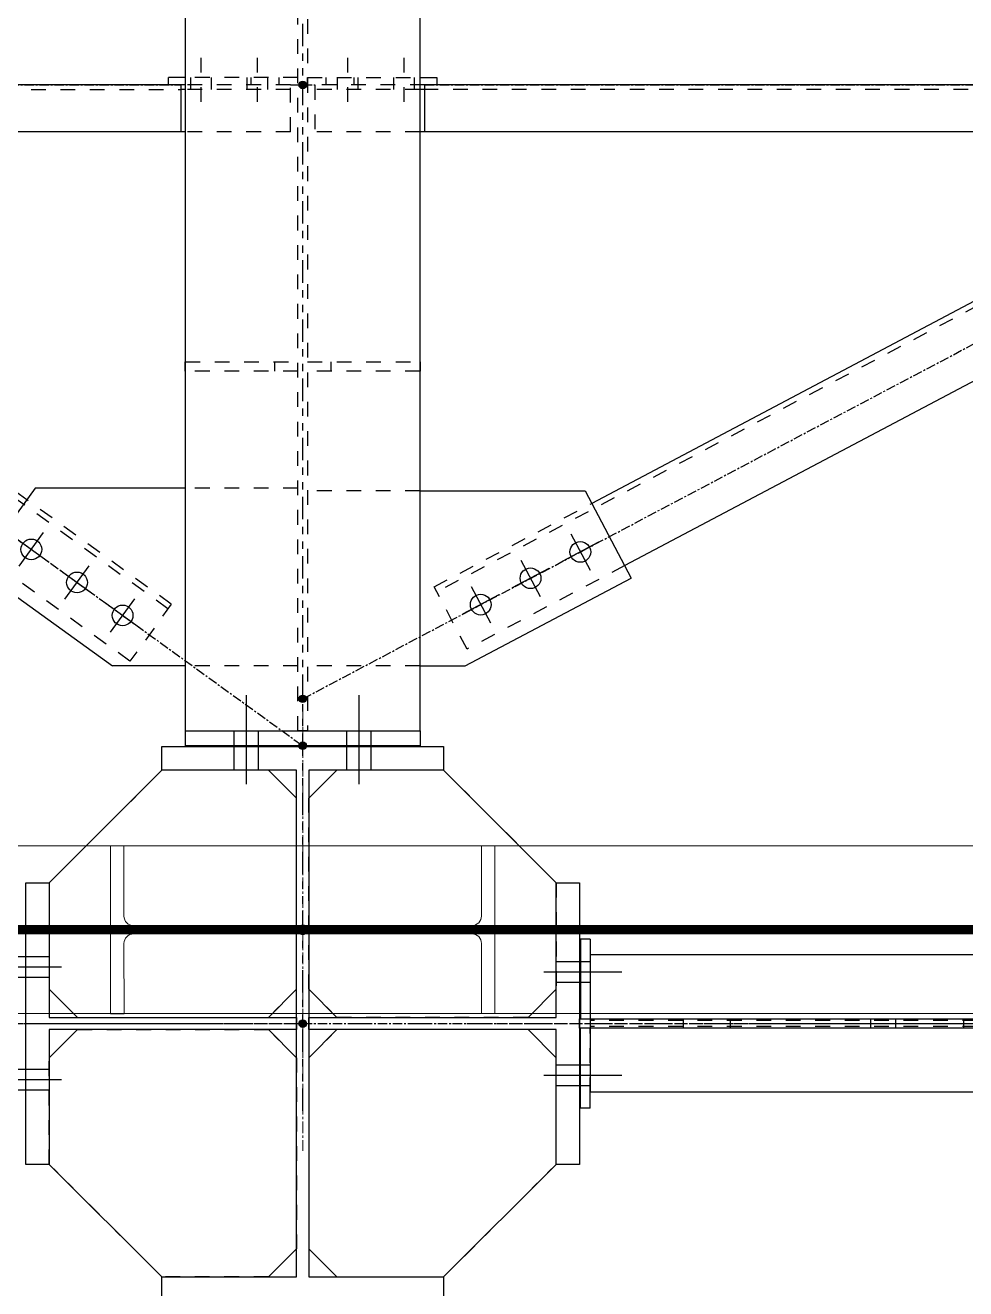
# Model space of a CAD drawing. Header units: inches. Extents: x 209270 to 234360, y -180214 to -150194.
# Drawn here: x 225216 to 226218, y -165646 to -164300 of the extents above; entities that cross this region are included whole.
import ezdxf

# ---------------------------------------------------------------- set-up
doc = ezdxf.new("R2010")
doc.units = ezdxf.units.IN
doc.header["$LTSCALE"] = 10
doc.header["$MEASUREMENT"] = 0
for name, pattern in [('CENTER', [2, 1.25, -0.25, 0.25, -0.25]), ('DXK_LINE_DOT2', [3.9198, 1.9599, -1.9599]), ('DXK_LINE_DOT5', [7.8785, 2.979, -0.9799, 0.9799, -0.9799, 0.9799, -0.9799]), ('HIDDEN', [0.375, 0.25, -0.125])]:
    doc.linetypes.add(name, pattern=pattern)
doc.layers.get('0').update_dxf_attribs({"color": 1})
for name, color, linetype in [('$AUDIT_BAD_LAYER1', 1, 'Continuous'), ('_BLUE_0', 5, 'Continuous'), ('_BLUE_1', 5, 'Continuous'), ('_BLUE_2', 5, 'Continuous'), ('_BLUE_4', 5, 'Continuous')]:
    doc.layers.add(name, color=color, linetype=linetype)
for name, color, linetype, lineweight in [('CEN', 1, 'CENTER', 9), ('handrail', 1, 'FENCELINE1', 9), ('HIDDEN', 1, 'HIDDEN', 9), ('MAIN OBJECT', 1, 'Continuous', 18)]:
    doc.layers.add(name, color=color, linetype=linetype, lineweight=lineweight)
doc.linetypes.add('FENCELINE1', pattern='A,0.25,-0.1,[133,arial.ttf,S=0.1,R=0,X=-0.1,Y=0],-0.1,1', length=1.45)

# ---------------------------------------------------------------- blocks, each defined once
blk = doc.blocks.new('A$C426f7GU6TT')
at = {"layer": 'CEN'}
for p, q in [((0, 235.7), (0, -235.7)), ((-235.7, 0), (235.7, 0))]:
    blk.add_line(p, q, dxfattribs=at)
blk.add_circle((0, 0), 5, dxfattribs=at)
at = {"layer": 'MAIN OBJECT'}
blk.add_lwpolyline([(4.4, -180.2, 0.414214), (14.6, -190.4), (89.4, -190.4), (89.4, -204.7), (-89.4, -204.7), (-89.4, -190.4), (-14.6, -190.4, 0.414214), (-4.4, -180.2), (-4.4, 180.2, 0.414214), (-14.6, 190.4), (-89.4, 190.4), (-89.4, 204.7), (89.4, 204.7), (89.4, 190.4), (14.6, 190.4, 0.414214), (4.4, 180.2), (4.4, -180.2)], format="xyb", dxfattribs=at)
blk = doc.blocks.new('MECH_DRAWING')
at = {"layer": 'CEN'}
blk.add_line((217212.2, -165263.7), (228311.6, -165263.7), dxfattribs=at)
at = {"layer": 'CEN', "elevation": 0.8}
blk.add_lwpolyline([(217011.9, -155263.7), (228511.9, -155263.7), (228511.9, -165263.7), (217011.9, -165263.7)], close=True, dxfattribs=at)
blk.add_lwpolyline([(217011.9, -165263.7), (217011.9, -165263.7), (228511.9, -165263.7), (228511.9, -165268.7)], dxfattribs=at)
at = {"layer": 'handrail', "const_width": 10}
blk.add_lwpolyline([(217011.9, -157988.4), (217011.9, -165263.7), (228511.9, -165263.7), (228511.9, -163968.7)], dxfattribs=at)
at = {"layer": 'HIDDEN', "elevation": 0}
blk.add_lwpolyline([(228307.2, -165268.1), (217216.6, -165268.1), (217216.6, -165259.3), (228307.2, -165259.3)], close=True, dxfattribs=at)
at = {"layer": 'MAIN OBJECT', "elevation": 0}
blk.add_lwpolyline([(228307.2, -165353.1), (217216.6, -165353.1), (217216.6, -165174.3), (228307.2, -165174.3)], close=True, dxfattribs=at)
at = {"layer": '$AUDIT_BAD_LAYER1', "rotation": 270.0096740856855}
blk.add_blockref('A$C426f7GU6TT', (225511.9, -165263.7, 0.8), dxfattribs=at)
blk = doc.blocks.new('GridLine-116860372-116903 - 114867')
at = {"layer": '_BLUE_2', "linetype": 'DXK_LINE_DOT5'}
blk.add_line((20200.6, 12454.5), (20200.6, 27661.7), dxfattribs=at)
blk = doc.blocks.new('GridLine-116860372-116905 - 114867')
at = {"layer": '_BLUE_2', "linetype": 'DXK_LINE_DOT5'}
blk.add_line((2535.4, 12570.8), (24512.1, 12570.8), dxfattribs=at)
blk = doc.blocks.new('Part-116860372-114914 - 114867')
at = {"layer": '_BLUE_2', "linetype": 'Continuous'}
for p, q in [((19831.8, 12383.3), (19831.8, 12758.3)), ((19831.8, 12758.3), (19863.1, 12758.3)), ((19863.1, 12758.3), (19863.1, 12579)), ((19863.1, 12579), (20192.4, 12579)), ((20192.4, 12579), (20192.4, 12562.7)), ((20192.4, 12562.7), (19863.1, 12562.7)), ((19863.1, 12562.7), (19863.1, 12383.3)), ((19863.1, 12383.3), (19831.8, 12383.3))]:
    blk.add_line(p, q, dxfattribs=at)
blk = doc.blocks.new('Part-116860372-157493 - 114867')
at = {"layer": '_BLUE_1', "linetype": 'DXK_LINE_DOT2'}
for p, q in [((20208.7, 12870.8), (20246.2, 12908.3)), ((20388.1, 12908.3), (20538.1, 12758.3)), ((20246.2, 12579), (20208.7, 12616.5)), ((20538.1, 12616.5), (20500.6, 12579))]:
    blk.add_line(p, q, dxfattribs=at)
blk = doc.blocks.new('Part-116860372-114913 - 114867')
at = {"layer": '_BLUE_4', "linetype": 'Continuous'}
blk.add_hatch(color=256, dxfattribs=at).paths.add_polyline_path([(20200.6, 12565.8, -1), (20200.6, 12575.8, -1)])
at = {"layer": '_BLUE_2', "linetype": 'Continuous'}
for p, q in [((20013.1, 12939.6), (20388.1, 12939.6)), ((20013.1, 12908.3), (20013.1, 12939.6)), ((20388.1, 12939.6), (20388.1, 12908.3)), ((20192.4, 12908.3), (20013.1, 12908.3)), ((20192.4, 12233.3), (20192.4, 12908.3)), ((20388.1, 12908.3), (20208.7, 12908.3)), ((20208.7, 12908.3), (20208.7, 12233.3)), ((20013.1, 12202.1), (20013.1, 12233.3)), ((20013.1, 12233.3), (20192.4, 12233.3)), ((20208.7, 12233.3), (20388.1, 12233.3)), ((20388.1, 12233.3), (20388.1, 12202.1)), ((20388.1, 12202.1), (20013.1, 12202.1))]:
    blk.add_line(p, q, dxfattribs=at)
at = {"layer": '_BLUE_4', "linetype": 'CENTER'}
blk.add_line((20200.6, 12570.8), (20200.6, 12570.8), dxfattribs=at)
at = {"layer": '_BLUE_4', "linetype": 'Continuous'}
blk.add_circle((20200.6, 12570.8), 5, dxfattribs=at)
blk = doc.blocks.new('Part-116860372-114915 - 114867')
at = {"layer": '_BLUE_2', "linetype": 'Continuous'}
for p, q in [((20538.1, 12758.3), (20569.3, 12758.3)), ((20538.1, 12579), (20538.1, 12758.3)), ((20569.3, 12758.3), (20569.3, 12383.3)), ((20208.7, 12562.7), (20208.7, 12579)), ((20208.7, 12579), (20538.1, 12579)), ((20538.1, 12562.7), (20208.7, 12562.7)), ((20538.1, 12383.3), (20538.1, 12562.7)), ((20569.3, 12383.3), (20538.1, 12383.3))]:
    blk.add_line(p, q, dxfattribs=at)
blk = doc.blocks.new('Part-116860372-115909 - 114867')
at = {"layer": '_BLUE_1', "linetype": 'DXK_LINE_DOT2'}
for p, q in [((20194.3, 13830.8), (20044.3, 13830.8)), ((20131.8, 13820.8), (20131.8, 13830.8)), ((20169.3, 13820.8), (20169.3, 13830.8))]:
    blk.add_line(p, q, dxfattribs=at)
at = {"layer": '_BLUE_2', "linetype": 'Continuous'}
for p, q in [((20044.3, 13830.8), (20021.8, 13830.8)), ((20021.8, 13820.8), (20021.8, 13830.8)), ((20044.3, 13820.8), (20038.1, 13820.8))]:
    blk.add_line(p, q, dxfattribs=at)
blk = doc.blocks.new('Part-116860372-114922 - 114867')
at = {"layer": '_BLUE_4', "linetype": 'Continuous'}
blk.add_hatch(color=256, dxfattribs=at).paths.add_polyline_path([(20200.6, 12565.8, -1), (20200.6, 12575.8, -1)])
at = {"layer": '_BLUE_1', "linetype": 'DXK_LINE_DOT2'}
for p, q in [((20583.1, 12662.3), (20583.1, 12564.6)), ((23568.1, 12574.8), (20583.1, 12574.8)), ((23568.1, 12566.9), (20583.1, 12566.9))]:
    blk.add_line(p, q, dxfattribs=at)
at = {"layer": '_BLUE_2', "linetype": 'Continuous'}
for p, q in [((20583.1, 12662.3), (20583.1, 12577.1)), ((23568.1, 12662.3), (20583.1, 12662.3)), ((20583.1, 12564.6), (20583.1, 12479.3)), ((23568.1, 12479.3), (20583.1, 12479.3))]:
    blk.add_line(p, q, dxfattribs=at)
at = {"layer": '_BLUE_4', "linetype": 'CENTER'}
blk.add_line((20200.6, 12570.8), (23950.6, 12570.8), dxfattribs=at)
at = {"layer": '_BLUE_4', "linetype": 'Continuous'}
blk.add_circle((20200.6, 12570.8), 5, dxfattribs=at)
blk = doc.blocks.new('Part-116860372-115871 - 114867')
at = {"layer": '_BLUE_1', "linetype": 'DXK_LINE_DOT2'}
for p, q in [((20044.3, 12960.8), (20194.3, 12960.8)), ((20206.8, 12960.8), (20356.8, 12960.8))]:
    blk.add_line(p, q, dxfattribs=at)
at = {"layer": '_BLUE_2', "linetype": 'Continuous'}
for p, q in [((20044.3, 12960.8), (20044.3, 12940.8)), ((20356.8, 12960.8), (20356.8, 12940.8)), ((20356.8, 12940.8), (20044.3, 12940.8))]:
    blk.add_line(p, q, dxfattribs=at)
blk = doc.blocks.new('Part-116860372-114923 - 114867')
at = {"layer": '_BLUE_4', "linetype": 'Continuous'}
blk.add_hatch(color=256, dxfattribs=at).paths.add_polyline_path([(20200.6, 12565.8, -1), (20200.6, 12575.8, -1)])
at = {"layer": '_BLUE_4', "linetype": 'CENTER'}
blk.add_line((9575.6, 12570.8), (20200.6, 12570.8), dxfattribs=at)
at = {"layer": '_BLUE_4', "linetype": 'Continuous'}
blk.add_circle((20200.6, 12570.8), 5, dxfattribs=at)
blk = doc.blocks.new('Part-116860372-116354 - 114867')
at = {"layer": '_BLUE_1', "linetype": 'DXK_LINE_DOT2'}
for p, q in [((20206.8, 13452.1), (20356.8, 13452.1)), ((20238.1, 13452.1), (20238.1, 13439.6)), ((20356.8, 13452.1), (20356.8, 13439.6)), ((20356.8, 13439.6), (20206.8, 13439.6))]:
    blk.add_line(p, q, dxfattribs=at)
blk = doc.blocks.new('Part-116860372-149972 - 114867')
at = {"layer": '_BLUE_1', "linetype": 'DXK_LINE_DOT2'}
for p, q in [((19900.6, 12562.7), (20155, 12562.7)), ((19863.1, 12383.3), (19863.1, 12525.2)), ((20192.5, 12525.2), (20192.5, 12270.8)), ((20155, 12233.3), (20013.1, 12233.3))]:
    blk.add_line(p, q, dxfattribs=at)
at = {"layer": '_BLUE_2', "linetype": 'Continuous'}
for p, q in [((19900.6, 12562.7), (19863.1, 12525.2)), ((20155, 12562.7), (20192.5, 12525.2)), ((20013.1, 12233.3), (19863.1, 12383.3)), ((20192.5, 12270.8), (20155, 12233.3))]:
    blk.add_line(p, q, dxfattribs=at)
blk = doc.blocks.new('Part-116860372-115025 - 114867')
at = {"layer": '_BLUE_4', "linetype": 'Continuous'}
for points in [[(19200.6, 13815.8, -1), (19200.6, 13825.8, -1)], [(20200.6, 13815.8, -1), (20200.6, 13825.8, -1)]]:
    blk.add_hatch(color=256, dxfattribs=at).paths.add_polyline_path(points)
at = {"layer": '_BLUE_1', "linetype": 'DXK_LINE_DOT2'}
for p, q in [((19214.1, 13758.3), (19214.1, 13820.8)), ((19290.1, 13820.8), (19214.1, 13820.8)), ((20184.3, 13820.8), (20038.1, 13820.8)), ((20184.3, 13758.3), (20184.3, 13820.8)), ((19283.8, 13814.6), (19214.1, 13814.6)), ((19290.1, 13814.6), (20038.1, 13814.6)), ((20184.3, 13814.6), (20044.3, 13814.6)), ((19283.8, 13758.3), (19214.1, 13758.3)), ((20184.3, 13758.3), (20044.3, 13758.3))]:
    blk.add_line(p, q, dxfattribs=at)
at = {"layer": '_BLUE_2', "linetype": 'Continuous'}
for p, q in [((20038.1, 13820.8), (19290.1, 13820.8)), ((19290.1, 13758.3), (19290.1, 13820.8)), ((20038.1, 13820.8), (20038.1, 13758.3)), ((19283.8, 13814.6), (19290.1, 13814.6)), ((20044.3, 13814.6), (20038.1, 13814.6)), ((20044.3, 13758.3), (19283.8, 13758.3))]:
    blk.add_line(p, q, dxfattribs=at)
at = {"layer": '_BLUE_4', "linetype": 'CENTER'}
for p, q in [((19200.6, 13820.8), (19214.1, 13820.8)), ((19290.1, 13820.8), (20038.1, 13820.8)), ((20184.3, 13820.8), (20200.6, 13820.8))]:
    blk.add_line(p, q, dxfattribs=at)
at = {"layer": '_BLUE_4', "linetype": 'Continuous'}
for centre in [(19200.6, 13820.8), (20200.6, 13820.8)]:
    blk.add_circle(centre, 5, dxfattribs=at)
blk = doc.blocks.new('Part-116860372-115026 - 114867')
at = {"layer": '_BLUE_4', "linetype": 'Continuous'}
for points in [[(20200.6, 13815.8, -1), (20200.6, 13825.8, -1)], [(21450.6, 13815.8, -1), (21450.6, 13825.8, -1)]]:
    blk.add_hatch(color=256, dxfattribs=at).paths.add_polyline_path(points)
at = {"layer": '_BLUE_1', "linetype": 'DXK_LINE_DOT2'}
for p, q in [((20216.8, 13820.8), (20216.8, 13758.3)), ((20363.1, 13820.8), (20216.8, 13820.8)), ((21361.1, 13820.8), (21437, 13820.8)), ((21437, 13820.8), (21437, 13795.8)), ((20356.8, 13814.6), (20216.8, 13814.6)), ((21361.1, 13814.6), (20363.1, 13814.6)), ((21437, 13814.6), (21367.3, 13814.6)), ((21437, 13795.8), (21367.3, 13795.8)), ((20356.8, 13758.3), (20216.8, 13758.3))]:
    blk.add_line(p, q, dxfattribs=at)
at = {"layer": '_BLUE_2', "linetype": 'Continuous'}
for p, q in [((21361.1, 13820.8), (20363.1, 13820.8)), ((20363.1, 13758.3), (20363.1, 13820.8)), ((21361.1, 13820.8), (21361.1, 13758.3)), ((20363.1, 13814.6), (20356.8, 13814.6)), ((21367.3, 13814.6), (21361.1, 13814.6)), ((21367.3, 13795.8), (21361.1, 13795.8)), ((21361.1, 13758.3), (20356.8, 13758.3))]:
    blk.add_line(p, q, dxfattribs=at)
at = {"layer": '_BLUE_4', "linetype": 'CENTER'}
for p, q in [((20200.6, 13820.8), (20216.8, 13820.8)), ((20363.1, 13820.8), (21361.1, 13820.8)), ((21437, 13820.8), (21450.6, 13820.8))]:
    blk.add_line(p, q, dxfattribs=at)
at = {"layer": '_BLUE_4', "linetype": 'Continuous'}
for centre in [(20200.6, 13820.8), (21450.6, 13820.8)]:
    blk.add_circle(centre, 5, dxfattribs=at)
blk = doc.blocks.new('Part-116860372-115911 - 114867')
at = {"layer": '_BLUE_1', "linetype": 'DXK_LINE_DOT2'}
for p, q in [((20206.8, 13820.8), (20206.8, 13830.8)), ((20206.8, 13830.8), (20356.8, 13830.8)), ((20231.8, 13820.8), (20231.8, 13830.8)), ((20269.3, 13820.8), (20269.3, 13830.8))]:
    blk.add_line(p, q, dxfattribs=at)
at = {"layer": '_BLUE_2', "linetype": 'Continuous'}
for p, q in [((20356.8, 13830.8), (20379.3, 13830.8)), ((20363.1, 13820.8), (20356.8, 13820.8)), ((20379.3, 13830.8), (20379.3, 13820.8))]:
    blk.add_line(p, q, dxfattribs=at)
blk = doc.blocks.new('Part-116860372-115073 - 114867')
at = {"layer": '_BLUE_4', "linetype": 'Continuous'}
for points in [[(19200.6, 13659.6, -1), (19200.6, 13669.6, -1)], [(20200.6, 12935.8, -1), (20200.6, 12945.8, -1)]]:
    blk.add_hatch(color=256, dxfattribs=at).paths.add_polyline_path(points)
at = {"layer": '_BLUE_1', "linetype": 'DXK_LINE_DOT2'}
for p, q in [((19357.5, 13612.7), (19302.6, 13536.8)), ((20021.2, 13123.1), (19353.1, 13606.6)), ((19357.5, 13612.7), (19549.9, 13473.5)), ((19495, 13397.5), (19302.6, 13536.8)), ((20025.6, 13129.2), (19833.2, 13268.5)), ((19970.6, 13053.3), (19778.2, 13192.5)), ((20025.6, 13129.2), (19970.6, 13053.3))]:
    blk.add_line(p, q, dxfattribs=at)
at = {"layer": '_BLUE_2', "linetype": 'Continuous'}
for p, q in [((19833.2, 13268.5), (19549.9, 13473.5)), ((19778.2, 13192.5), (19495, 13397.5))]:
    blk.add_line(p, q, dxfattribs=at)
at = {"layer": '_BLUE_4', "linetype": 'CENTER'}
blk.add_line((19200.6, 13664.6), (20200.6, 12940.8), dxfattribs=at)
at = {"layer": '_BLUE_4', "linetype": 'Continuous'}
for centre in [(19200.6, 13664.6), (20200.6, 12940.8)]:
    blk.add_circle(centre, 5, dxfattribs=at)
blk = doc.blocks.new('Part-116860372-115074 - 114867')
at = {"layer": '_BLUE_4', "linetype": 'Continuous'}
for points in [[(21450.6, 13659.6, -1), (21450.6, 13669.6, -1)], [(20200.6, 12998.3, -1), (20200.6, 13008.3, -1)]]:
    blk.add_hatch(color=256, dxfattribs=at).paths.add_polyline_path(points)
at = {"layer": '_BLUE_1', "linetype": 'DXK_LINE_DOT2'}
for p, q in [((21308.2, 13637.4), (20379.1, 13145.8)), ((21304.7, 13644), (21094.8, 13532.9)), ((21304.7, 13644), (21348.6, 13561.1)), ((21348.6, 13561.1), (21138.6, 13450.1)), ((20375.6, 13152.5), (20585.5, 13263.5)), ((20629.3, 13180.7), (20419.4, 13069.6)), ((20419.4, 13069.6), (20375.6, 13152.5))]:
    blk.add_line(p, q, dxfattribs=at)
at = {"layer": '_BLUE_2', "linetype": 'Continuous'}
for p, q in [((21094.8, 13532.9), (20585.5, 13263.5)), ((21138.6, 13450.1), (20629.3, 13180.7))]:
    blk.add_line(p, q, dxfattribs=at)
at = {"layer": '_BLUE_4', "linetype": 'CENTER'}
blk.add_line((20200.6, 13003.3), (21450.6, 13664.6), dxfattribs=at)
at = {"layer": '_BLUE_4', "linetype": 'Continuous'}
for centre in [(21450.6, 13664.6), (20200.6, 13003.3)]:
    blk.add_circle(centre, 5, dxfattribs=at)
blk = doc.blocks.new('Bolt-116860372-116158 - 114867')
at = {"layer": '_BLUE_2', "linetype": 'Continuous'}
for p, q in [((19817, 13218.4), (19861.6, 13186.2)), ((19823.2, 13180), (19855.4, 13224.6)), ((19883.9, 13136.1), (19916.2, 13180.6)), ((19877.8, 13174.5), (19922.3, 13142.2)), ((19938.5, 13130.5), (19983.1, 13098.2)), ((19944.7, 13092.1), (19976.9, 13136.6))]:
    blk.add_line(p, q, dxfattribs=at)
for centre in [(19839.3, 13202.3), (19900.1, 13158.3), (19960.8, 13114.4)]:
    blk.add_circle(centre, 13.8, dxfattribs=at)
blk = doc.blocks.new('Part-116860372-115115 - 114867')
at = {"layer": '_BLUE_2', "linetype": 'Continuous'}
for p, q in [((20044.3, 20964.1), (20044.3, 12960.8)), ((20356.8, 12960.8), (20356.8, 20964.1)), ((20044.3, 12960.8), (20356.8, 12960.8))]:
    blk.add_line(p, q, dxfattribs=at)
blk = doc.blocks.new('Part-116860372-115117 - 114867')
at = {"layer": '_BLUE_1', "linetype": 'DXK_LINE_DOT2'}
for p, q in [((20194.3, 12960.8), (20194.3, 20964.1)), ((20206.8, 20964.1), (20206.8, 12960.8)), ((20206.8, 12960.8), (20194.3, 12960.8))]:
    blk.add_line(p, q, dxfattribs=at)
blk = doc.blocks.new('Bolt-116860372-115912 - 114867')
at = {"layer": '_BLUE_1', "linetype": 'DXK_LINE_DOT2'}
for p, q in [((20260.6, 13798.3), (20260.6, 13870.8)), ((20335.6, 13798.3), (20335.6, 13870.8)), ((20246.8, 13820.8), (20246.8, 13830.8)), ((20246.8, 13814.6), (20246.8, 13820.8)), ((20274.3, 13820.8), (20274.3, 13830.8)), ((20274.3, 13814.6), (20274.3, 13820.8)), ((20321.8, 13820.8), (20321.8, 13830.8)), ((20321.8, 13814.6), (20321.8, 13820.8)), ((20349.3, 13820.8), (20349.3, 13830.8)), ((20349.3, 13814.6), (20349.3, 13820.8))]:
    blk.add_line(p, q, dxfattribs=at)
blk = doc.blocks.new('Part-116860372-116160 - 114867')
at = {"layer": '_BLUE_1', "linetype": 'DXK_LINE_DOT2'}
for p, q in [((20356.8, 13280.1), (20206.8, 13280.1)), ((20356.8, 13047.1), (20206.8, 13047.1))]:
    blk.add_line(p, q, dxfattribs=at)
at = {"layer": '_BLUE_2', "linetype": 'Continuous'}
for p, q in [((20356.8, 13280.1), (20576.7, 13280.1)), ((20576.7, 13280.1), (20638.1, 13164.1)), ((20416.8, 13047.1), (20638.1, 13164.1)), ((20356.8, 13047.1), (20416.8, 13047.1))]:
    blk.add_line(p, q, dxfattribs=at)
blk = doc.blocks.new('Part-116860372-149971 - 114867')
at = {"layer": '_BLUE_1', "linetype": 'DXK_LINE_DOT2'}
for p, q in [((20388.1, 12908.3), (20246.2, 12908.3)), ((20208.7, 12616.5), (20208.7, 12870.8)), ((20538.1, 12758.3), (20538.1, 12616.5)), ((20500.6, 12579), (20246.2, 12579))]:
    blk.add_line(p, q, dxfattribs=at)
at = {"layer": '_BLUE_2', "linetype": 'Continuous'}
for p, q in [((20246.2, 12908.3), (20208.7, 12870.8)), ((20388.1, 12908.3), (20538.1, 12758.3)), ((20246.2, 12579), (20208.7, 12616.5)), ((20538.1, 12616.5), (20500.6, 12579))]:
    blk.add_line(p, q, dxfattribs=at)
blk = doc.blocks.new('Bolt-116860372-115910 - 114867')
at = {"layer": '_BLUE_1', "linetype": 'DXK_LINE_DOT2'}
for p, q in [((20065.6, 13798.3), (20065.6, 13870.8)), ((20140.6, 13798.3), (20140.6, 13870.8)), ((20051.8, 13820.8), (20051.8, 13830.8)), ((20051.8, 13814.6), (20051.8, 13820.8)), ((20079.3, 13820.8), (20079.3, 13830.8)), ((20079.3, 13814.6), (20079.3, 13820.8)), ((20126.8, 13820.8), (20126.8, 13830.8)), ((20126.8, 13814.6), (20126.8, 13820.8)), ((20154.3, 13820.8), (20154.3, 13830.8)), ((20154.3, 13814.6), (20154.3, 13820.8))]:
    blk.add_line(p, q, dxfattribs=at)
blk = doc.blocks.new('Bolt-116860372-115872 - 114867')
at = {"layer": '_BLUE_2', "linetype": 'Continuous'}
for p, q in [((20125.6, 12889.6), (20125.6, 13008.3)), ((20125.6, 12889.6), (20125.6, 13008.3)), ((20125.6, 12889.6), (20125.6, 13008.3)), ((20125.6, 12889.6), (20125.6, 13008.3)), ((20125.6, 12889.6), (20125.6, 13008.3)), ((20125.6, 12889.6), (20125.6, 13008.3)), ((20125.6, 12889.6), (20125.6, 13008.3)), ((20125.6, 12889.6), (20125.6, 13008.3)), ((20125.6, 12889.6), (20125.6, 13008.3)), ((20125.6, 12889.6), (20125.6, 13008.3)), ((20275.6, 12889.6), (20275.6, 13008.3)), ((20275.6, 12889.6), (20275.6, 13008.3)), ((20275.6, 12889.6), (20275.6, 13008.3)), ((20275.6, 12889.6), (20275.6, 13008.3)), ((20275.6, 12889.6), (20275.6, 13008.3)), ((20275.6, 12889.6), (20275.6, 13008.3)), ((20275.6, 12889.6), (20275.6, 13008.3)), ((20275.6, 12889.6), (20275.6, 13008.3)), ((20275.6, 12889.6), (20275.6, 13008.3)), ((20275.6, 12889.6), (20275.6, 13008.3)), ((20109.3, 12940.8), (20109.3, 12960.8)), ((20109.3, 12940.8), (20109.3, 12960.8)), ((20109.3, 12940.8), (20109.3, 12960.8)), ((20109.3, 12940.8), (20109.3, 12960.8)), ((20109.3, 12940.8), (20109.3, 12960.8)), ((20109.3, 12940.8), (20109.3, 12960.8)), ((20109.3, 12940.8), (20109.3, 12960.8)), ((20109.3, 12940.8), (20109.3, 12960.8)), ((20109.3, 12940.8), (20109.3, 12960.8)), ((20109.3, 12940.8), (20109.3, 12960.8)), ((20141.8, 12940.8), (20141.8, 12960.8)), ((20141.8, 12940.8), (20141.8, 12960.8)), ((20141.8, 12940.8), (20141.8, 12960.8)), ((20141.8, 12940.8), (20141.8, 12960.8)), ((20141.8, 12940.8), (20141.8, 12960.8)), ((20141.8, 12940.8), (20141.8, 12960.8)), ((20141.8, 12940.8), (20141.8, 12960.8)), ((20141.8, 12940.8), (20141.8, 12960.8)), ((20141.8, 12940.8), (20141.8, 12960.8)), ((20141.8, 12940.8), (20141.8, 12960.8)), ((20259.3, 12940.8), (20259.3, 12960.8)), ((20259.3, 12940.8), (20259.3, 12960.8)), ((20259.3, 12940.8), (20259.3, 12960.8)), ((20259.3, 12940.8), (20259.3, 12960.8)), ((20259.3, 12940.8), (20259.3, 12960.8)), ((20259.3, 12940.8), (20259.3, 12960.8)), ((20259.3, 12940.8), (20259.3, 12960.8)), ((20259.3, 12940.8), (20259.3, 12960.8)), ((20259.3, 12940.8), (20259.3, 12960.8)), ((20259.3, 12940.8), (20259.3, 12960.8)), ((20291.8, 12940.8), (20291.8, 12960.8)), ((20291.8, 12940.8), (20291.8, 12960.8)), ((20291.8, 12940.8), (20291.8, 12960.8)), ((20291.8, 12940.8), (20291.8, 12960.8)), ((20291.8, 12940.8), (20291.8, 12960.8)), ((20291.8, 12940.8), (20291.8, 12960.8)), ((20291.8, 12940.8), (20291.8, 12960.8)), ((20291.8, 12940.8), (20291.8, 12960.8)), ((20291.8, 12940.8), (20291.8, 12960.8)), ((20291.8, 12940.8), (20291.8, 12960.8)), ((20109.3, 12908.3), (20109.3, 12939.6)), ((20109.3, 12908.3), (20109.3, 12939.6)), ((20109.3, 12908.3), (20109.3, 12939.6)), ((20109.3, 12908.3), (20109.3, 12939.6)), ((20109.3, 12908.3), (20109.3, 12939.6)), ((20109.3, 12908.3), (20109.3, 12939.6)), ((20109.3, 12908.3), (20109.3, 12939.6)), ((20109.3, 12908.3), (20109.3, 12939.6)), ((20109.3, 12908.3), (20109.3, 12939.6)), ((20109.3, 12908.3), (20109.3, 12939.6)), ((20141.8, 12908.3), (20141.8, 12939.6)), ((20141.8, 12908.3), (20141.8, 12939.6)), ((20141.8, 12908.3), (20141.8, 12939.6)), ((20141.8, 12908.3), (20141.8, 12939.6)), ((20141.8, 12908.3), (20141.8, 12939.6)), ((20141.8, 12908.3), (20141.8, 12939.6)), ((20141.8, 12908.3), (20141.8, 12939.6)), ((20141.8, 12908.3), (20141.8, 12939.6)), ((20141.8, 12908.3), (20141.8, 12939.6)), ((20141.8, 12908.3), (20141.8, 12939.6)), ((20259.3, 12908.3), (20259.3, 12939.6)), ((20259.3, 12908.3), (20259.3, 12939.6)), ((20259.3, 12908.3), (20259.3, 12939.6)), ((20259.3, 12908.3), (20259.3, 12939.6)), ((20259.3, 12908.3), (20259.3, 12939.6)), ((20259.3, 12908.3), (20259.3, 12939.6)), ((20259.3, 12908.3), (20259.3, 12939.6)), ((20259.3, 12908.3), (20259.3, 12939.6)), ((20259.3, 12908.3), (20259.3, 12939.6)), ((20259.3, 12908.3), (20259.3, 12939.6)), ((20291.8, 12908.3), (20291.8, 12939.6)), ((20291.8, 12908.3), (20291.8, 12939.6)), ((20291.8, 12908.3), (20291.8, 12939.6)), ((20291.8, 12908.3), (20291.8, 12939.6)), ((20291.8, 12908.3), (20291.8, 12939.6)), ((20291.8, 12908.3), (20291.8, 12939.6)), ((20291.8, 12908.3), (20291.8, 12939.6)), ((20291.8, 12908.3), (20291.8, 12939.6)), ((20291.8, 12908.3), (20291.8, 12939.6)), ((20291.8, 12908.3), (20291.8, 12939.6))]:
    blk.add_line(p, q, dxfattribs=at)
blk = doc.blocks.new('Part-116860372-157492 - 114867')
at = {"layer": '_BLUE_1', "linetype": 'DXK_LINE_DOT2'}
for p, q in [((20013.1, 12908.3), (19863.1, 12758.3)), ((20192.5, 12870.8), (20155, 12908.3)), ((19863.1, 12616.5), (19900.6, 12579)), ((20155, 12579), (20192.5, 12616.5))]:
    blk.add_line(p, q, dxfattribs=at)
blk = doc.blocks.new('Part-116860372-116157 - 114867')
at = {"layer": '_BLUE_1', "linetype": 'DXK_LINE_DOT2'}
for p, q in [((20194.3, 13283.7), (20044.3, 13283.7)), ((20194.3, 13047), (20044.3, 13047))]:
    blk.add_line(p, q, dxfattribs=at)
at = {"layer": '_BLUE_2', "linetype": 'Continuous'}
for p, q in [((19844.2, 13283.7), (19767.2, 13177.3)), ((20044.3, 13283.7), (19844.2, 13283.7)), ((19767.2, 13177.3), (19947.2, 13047)), ((20044.3, 13047), (19947.2, 13047))]:
    blk.add_line(p, q, dxfattribs=at)
blk = doc.blocks.new('Bolt-116860372-116161 - 114867')
at = {"layer": '_BLUE_2', "linetype": 'Continuous'}
for p, q in [((20594.5, 13211.7), (20545.9, 13186)), ((20557.4, 13223.2), (20583.1, 13174.6)), ((20528.2, 13176.7), (20479.6, 13150.9)), ((20491.1, 13188.1), (20516.8, 13139.5)), ((20424.8, 13153), (20450.5, 13104.4)), ((20461.9, 13141.6), (20413.3, 13115.9))]:
    blk.add_line(p, q, dxfattribs=at)
for centre in [(20570.2, 13198.9), (20503.9, 13163.8), (20437.6, 13128.7)]:
    blk.add_circle(centre, 13.8, dxfattribs=at)
blk = doc.blocks.new('Part-116860372-116355 - 114867')
at = {"layer": '_BLUE_1', "linetype": 'DXK_LINE_DOT2'}
for p, q in [((20044.3, 13439.6), (20044.3, 13452.1)), ((20044.3, 13452.1), (20194.3, 13452.1)), ((20163.1, 13452.1), (20163.1, 13439.6)), ((20194.3, 13439.6), (20044.3, 13439.6))]:
    blk.add_line(p, q, dxfattribs=at)
blk = doc.blocks.new('Part-116860372-116810 - 114867')
at = {"layer": '_BLUE_1', "linetype": 'DXK_LINE_DOT2'}
for p, q in [((20570.6, 12683.3), (20570.6, 12564.6)), ((20583.1, 12479.3), (20583.1, 12564.6))]:
    blk.add_line(p, q, dxfattribs=at)
at = {"layer": '_BLUE_2', "linetype": 'Continuous'}
for p, q in [((20570.6, 12683.3), (20570.6, 12577.1)), ((20583.1, 12683.3), (20570.6, 12683.3)), ((20583.1, 12683.3), (20583.1, 12662.3)), ((20570.6, 12458.3), (20570.6, 12564.6)), ((20583.1, 12458.3), (20583.1, 12479.3)), ((20583.1, 12458.3), (20570.6, 12458.3))]:
    blk.add_line(p, q, dxfattribs=at)
blk = doc.blocks.new('Bolt-116860372-116811 - 114867')
at = {"layer": '_BLUE_2', "linetype": 'Continuous'}
for p, q in [((20521.8, 12639.6), (20625.6, 12639.6)), ((20521.8, 12639.6), (20625.6, 12639.6)), ((20538.1, 12653.3), (20569.3, 12653.3)), ((20538.1, 12653.3), (20569.3, 12653.3)), ((20570.6, 12653.3), (20583.1, 12653.3)), ((20570.6, 12653.3), (20583.1, 12653.3)), ((20538.1, 12625.8), (20569.3, 12625.8)), ((20538.1, 12625.8), (20569.3, 12625.8)), ((20570.6, 12625.8), (20583.1, 12625.8)), ((20570.6, 12625.8), (20583.1, 12625.8)), ((20538.1, 12515.8), (20569.3, 12515.8)), ((20538.1, 12515.8), (20569.3, 12515.8)), ((20570.6, 12515.8), (20583.1, 12515.8)), ((20570.6, 12515.8), (20583.1, 12515.8)), ((20521.8, 12502.1), (20625.6, 12502.1)), ((20521.8, 12502.1), (20625.6, 12502.1)), ((20538.1, 12488.3), (20569.3, 12488.3)), ((20538.1, 12488.3), (20569.3, 12488.3)), ((20570.6, 12488.3), (20583.1, 12488.3)), ((20570.6, 12488.3), (20583.1, 12488.3))]:
    blk.add_line(p, q, dxfattribs=at)
blk = doc.blocks.new('Bolt-116860372-116817 - 114867')
at = {"layer": '_BLUE_2', "linetype": 'Continuous'}
for p, q in [((19830.6, 12659.6), (19818.1, 12659.6)), ((19830.6, 12659.6), (19818.1, 12659.6)), ((19830.6, 12659.6), (19818.1, 12659.6)), ((19830.6, 12659.6), (19818.1, 12659.6)), ((19830.6, 12659.6), (19818.1, 12659.6)), ((19830.6, 12659.6), (19818.1, 12659.6)), ((19863.1, 12659.6), (19831.8, 12659.6)), ((19863.1, 12659.6), (19831.8, 12659.6)), ((19863.1, 12659.6), (19831.8, 12659.6)), ((19863.1, 12659.6), (19831.8, 12659.6)), ((19863.1, 12659.6), (19831.8, 12659.6)), ((19863.1, 12659.6), (19831.8, 12659.6)), ((19879.3, 12645.8), (19775.6, 12645.8)), ((19879.3, 12645.8), (19775.6, 12645.8)), ((19879.3, 12645.8), (19775.6, 12645.8)), ((19879.3, 12645.8), (19775.6, 12645.8)), ((19879.3, 12645.8), (19775.6, 12645.8)), ((19879.3, 12645.8), (19775.6, 12645.8)), ((19830.6, 12632.1), (19818.1, 12632.1)), ((19830.6, 12632.1), (19818.1, 12632.1)), ((19830.6, 12632.1), (19818.1, 12632.1)), ((19830.6, 12632.1), (19818.1, 12632.1)), ((19830.6, 12632.1), (19818.1, 12632.1)), ((19830.6, 12632.1), (19818.1, 12632.1)), ((19863.1, 12632.1), (19831.8, 12632.1)), ((19863.1, 12632.1), (19831.8, 12632.1)), ((19863.1, 12632.1), (19831.8, 12632.1)), ((19863.1, 12632.1), (19831.8, 12632.1)), ((19863.1, 12632.1), (19831.8, 12632.1)), ((19863.1, 12632.1), (19831.8, 12632.1)), ((19830.6, 12509.6), (19818.1, 12509.6)), ((19830.6, 12509.6), (19818.1, 12509.6)), ((19830.6, 12509.6), (19818.1, 12509.6)), ((19830.6, 12509.6), (19818.1, 12509.6)), ((19830.6, 12509.6), (19818.1, 12509.6)), ((19830.6, 12509.6), (19818.1, 12509.6)), ((19863.1, 12509.6), (19831.8, 12509.6)), ((19863.1, 12509.6), (19831.8, 12509.6)), ((19863.1, 12509.6), (19831.8, 12509.6)), ((19863.1, 12509.6), (19831.8, 12509.6)), ((19863.1, 12509.6), (19831.8, 12509.6)), ((19863.1, 12509.6), (19831.8, 12509.6)), ((19879.3, 12495.8), (19775.6, 12495.8)), ((19879.3, 12495.8), (19775.6, 12495.8)), ((19879.3, 12495.8), (19775.6, 12495.8)), ((19879.3, 12495.8), (19775.6, 12495.8)), ((19879.3, 12495.8), (19775.6, 12495.8)), ((19879.3, 12495.8), (19775.6, 12495.8)), ((19830.6, 12482.1), (19818.1, 12482.1)), ((19830.6, 12482.1), (19818.1, 12482.1)), ((19830.6, 12482.1), (19818.1, 12482.1)), ((19830.6, 12482.1), (19818.1, 12482.1)), ((19830.6, 12482.1), (19818.1, 12482.1)), ((19830.6, 12482.1), (19818.1, 12482.1)), ((19863.1, 12482.1), (19831.8, 12482.1)), ((19863.1, 12482.1), (19831.8, 12482.1)), ((19863.1, 12482.1), (19831.8, 12482.1)), ((19863.1, 12482.1), (19831.8, 12482.1)), ((19863.1, 12482.1), (19831.8, 12482.1)), ((19863.1, 12482.1), (19831.8, 12482.1))]:
    blk.add_line(p, q, dxfattribs=at)
blk = doc.blocks.new('Part-116860372-116841 - 114867')
at = {"layer": '_BLUE_1', "linetype": 'DXK_LINE_DOT2'}
for p, q in [((20569.3, 12564.6), (20569.3, 12577.1)), ((20569.3, 12577.1), (21290.8, 12577.1)), ((20769.9, 12577.1), (20769.9, 12564.6)), ((20990.5, 12564.6), (20990.5, 12577.1)), ((21290.8, 12577.1), (21290.8, 12564.6)), ((21290.8, 12564.6), (20569.3, 12564.6))]:
    blk.add_line(p, q, dxfattribs=at)
blk = doc.blocks.new('Part-116860372-116853 - 114867')
at = {"layer": '_BLUE_1', "linetype": 'DXK_LINE_DOT2'}
blk.add_line((20707.5, 12564.6), (20707.5, 12577.1), dxfattribs=at)
at = {"layer": '_BLUE_2', "linetype": 'Continuous'}
for p, q in [((20569.3, 12577.1), (20956.4, 12577.1)), ((20569.3, 12564.6), (20569.3, 12577.1)), ((20956.4, 12577.1), (21080.6, 12577.1)), ((20956.4, 12577.1), (20956.4, 12564.6)), ((21080.6, 12577.1), (21080.6, 12564.6)), ((20956.4, 12564.6), (20569.3, 12564.6)), ((21080.6, 12564.6), (20956.4, 12564.6))]:
    blk.add_line(p, q, dxfattribs=at)
blk = doc.blocks.new('Part-116860372-149973 - 114867')
at = {"layer": '_BLUE_1', "linetype": 'DXK_LINE_DOT2'}
for p, q in [((20500.6, 12562.7), (20246.2, 12562.7)), ((20208.7, 12525.2), (20208.7, 12270.8)), ((20538.1, 12383.3), (20538.1, 12525.2)), ((20246.2, 12233.3), (20388.1, 12233.3))]:
    blk.add_line(p, q, dxfattribs=at)
at = {"layer": '_BLUE_2', "linetype": 'Continuous'}
for p, q in [((20246.2, 12562.7), (20208.7, 12525.2)), ((20538.1, 12525.2), (20500.6, 12562.7)), ((20388.1, 12233.3), (20538.1, 12383.3)), ((20208.7, 12270.8), (20246.2, 12233.3))]:
    blk.add_line(p, q, dxfattribs=at)
blk = doc.blocks.new('Part-116860372-149970 - 114867')
at = {"layer": '_BLUE_1', "linetype": 'DXK_LINE_DOT2'}
for p, q in [((20155, 12908.3), (20013.1, 12908.3)), ((20192.5, 12616.5), (20192.5, 12870.8)), ((19863.1, 12758.3), (19863.1, 12616.5)), ((19900.6, 12579), (20155, 12579))]:
    blk.add_line(p, q, dxfattribs=at)
at = {"layer": '_BLUE_2', "linetype": 'Continuous'}
for p, q in [((20013.1, 12908.3), (19863.1, 12758.3)), ((20192.5, 12870.8), (20155, 12908.3)), ((19863.1, 12616.5), (19900.6, 12579)), ((20155, 12579), (20192.5, 12616.5))]:
    blk.add_line(p, q, dxfattribs=at)
blk = doc.blocks.new('Part-116860372-157427 - 114867')
at = {"layer": '_BLUE_1', "linetype": 'DXK_LINE_DOT2'}
for p, q in [((20044.3, 14564.6), (20044.3, 13452.1)), ((20356.8, 13452.1), (20356.8, 14564.6)), ((20044.3, 13439.6), (20044.3, 12960.8)), ((20356.8, 12960.8), (20356.8, 13439.6))]:
    blk.add_line(p, q, dxfattribs=at)
blk = doc.blocks.new('Part-116860372-157494 - 114867')
at = {"layer": '_BLUE_1', "linetype": 'DXK_LINE_DOT2'}
for p, q in [((19863.1, 12525.2), (19900.6, 12562.7)), ((20155, 12562.7), (20192.5, 12525.2)), ((20013.1, 12233.3), (19863.1, 12383.3)), ((20192.5, 12270.8), (20155, 12233.3))]:
    blk.add_line(p, q, dxfattribs=at)
blk = doc.blocks.new('Part-116860372-157495 - 114867')
at = {"layer": '_BLUE_1', "linetype": 'DXK_LINE_DOT2'}
for p, q in [((20246.2, 12562.7), (20208.7, 12525.2)), ((20538.1, 12525.2), (20500.6, 12562.7)), ((20388.1, 12233.3), (20538.1, 12383.3)), ((20208.7, 12270.8), (20246.2, 12233.3))]:
    blk.add_line(p, q, dxfattribs=at)
blk = doc.blocks.new('STR_DRAWING')
at = {"layer": '_BLUE_0', "xscale": 0.8, "yscale": 0.8, "zscale": 0.8}
for name in ['GridLine-116860372-116903 - 114867', 'Part-116860372-115115 - 114867', 'Part-116860372-157427 - 114867', 'Part-116860372-115117 - 114867', 'Bolt-116860372-115910 - 114867', 'Bolt-116860372-115912 - 114867', 'Part-116860372-115025 - 114867', 'Part-116860372-115909 - 114867', 'Part-116860372-115026 - 114867', 'Part-116860372-115911 - 114867', 'Part-116860372-115073 - 114867', 'Part-116860372-115074 - 114867', 'Part-116860372-116355 - 114867', 'Part-116860372-116354 - 114867', 'Part-116860372-116157 - 114867', 'Part-116860372-116160 - 114867', 'Bolt-116860372-116158 - 114867', 'Bolt-116860372-116161 - 114867', 'Bolt-116860372-115872 - 114867', 'Part-116860372-115871 - 114867', 'Part-116860372-114913 - 114867', 'Part-116860372-157492 - 114867', 'Part-116860372-149970 - 114867', 'Part-116860372-157493 - 114867', 'Part-116860372-149971 - 114867', 'Part-116860372-114914 - 114867', 'Part-116860372-114915 - 114867', 'GridLine-116860372-116905 - 114867', 'Part-116860372-114923 - 114867', 'Part-116860372-116810 - 114867', 'Bolt-116860372-116817 - 114867', 'Part-116860372-114922 - 114867', 'Bolt-116860372-116811 - 114867', 'Part-116860372-116841 - 114867', 'Part-116860372-116853 - 114867', 'Part-116860372-149972 - 114867', 'Part-116860372-157494 - 114867', 'Part-116860372-149973 - 114867', 'Part-116860372-157495 - 114867']:
    blk.add_blockref(name, (971.5, 4264.2), dxfattribs=at)

msp = doc.modelspace()

# ---------------------------------------------------------------- block references
msp.add_blockref('MECH_DRAWING', (0, 0))
at = {"xscale": 0.9999999999078191, "yscale": 1.0000000000951985}
msp.add_blockref('STR_DRAWING', (208379.9, -179684.5), dxfattribs=at)

doc.saveas('drawing.dxf')
